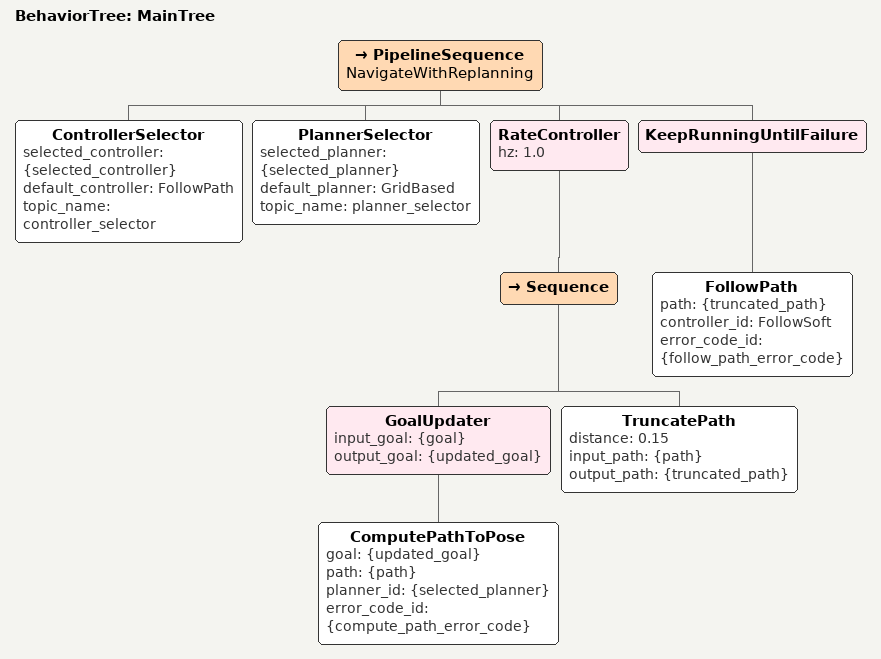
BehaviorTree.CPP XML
<!--
  Follow a dynamic pose, stopping 0.7 m short (ackermann_robot copy of the
  stock follow_point.xml; TruncatePath distance is the standoff).
-->
<root BTCPP_format="4" main_tree_to_execute="MainTree">
  <BehaviorTree ID="MainTree">
    <PipelineSequence name="NavigateWithReplanning">
      <ControllerSelector selected_controller="{selected_controller}" default_controller="FollowPath" topic_name="controller_selector"/>
      <PlannerSelector selected_planner="{selected_planner}" default_planner="GridBased" topic_name="planner_selector"/>
      <RateController hz="1.0">
        <Sequence>
          <GoalUpdater input_goal="{goal}" output_goal="{updated_goal}">
            <ComputePathToPose goal="{updated_goal}" path="{path}" planner_id="{selected_planner}" error_code_id="{compute_path_error_code}"/>
          </GoalUpdater>
         <TruncatePath distance="0.15" input_path="{path}" output_path="{truncated_path}"/>
        </Sequence>
      </RateController>
      <KeepRunningUntilFailure>
        <FollowPath path="{truncated_path}" controller_id="FollowSoft" error_code_id="{follow_path_error_code}"/>
      </KeepRunningUntilFailure>
    </PipelineSequence>
  </BehaviorTree>
</root>
